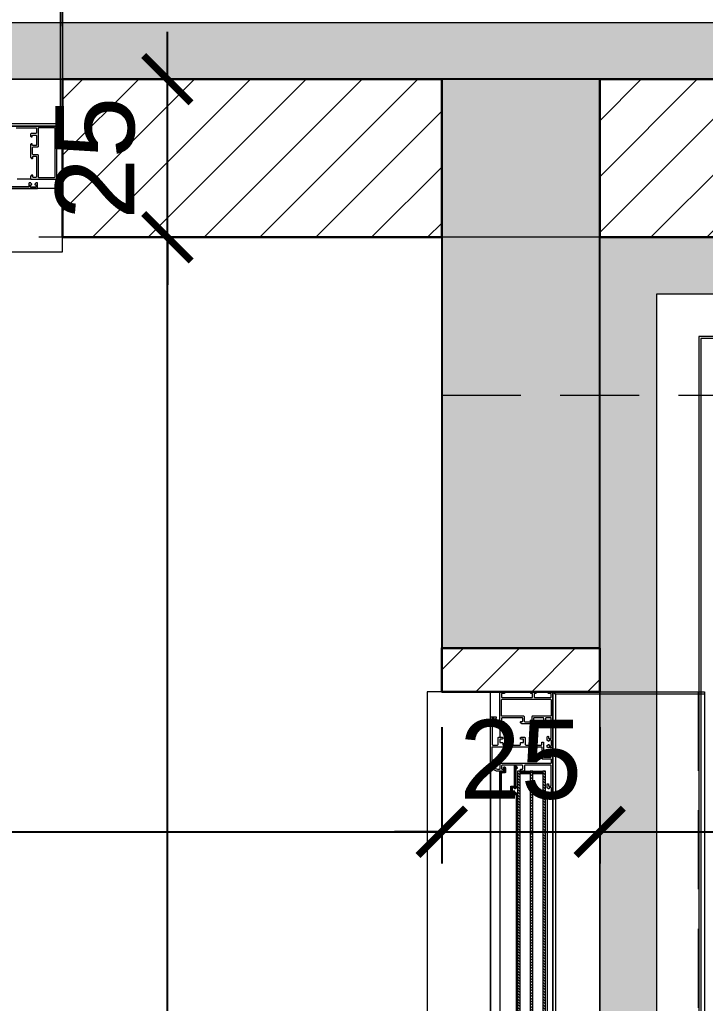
# Model space of a CAD drawing. Header units: centimetres. Extents: x 111832 to 117233, y -55119 to -48329.
# Drawn here: x 115862.6 to 115971.1, y -52203.6 to -52047.9 of the extents above; entities that cross this region are included whole.
import ezdxf

# ---------------------------------------------------------------- set-up
doc = ezdxf.new("R2010")
doc.units = ezdxf.units.CM
doc.header["$LTSCALE"] = 50
doc.header["$MEASUREMENT"] = 0
for name, pattern in [('AXES', [2, 1.25, -0.25, 0.25, -0.25]), ('CACHE', [0.375, 0.25, -0.125]), ('CONTINU', [0])]:
    doc.linetypes.add(name, pattern=pattern)
doc.layers.get('0').update_dxf_attribs({"color": 8})
for name, color, linetype in [('AXES', 10, 'AXES'), ('BETON COUPE', 3, 'CONTINU'), ('BETON TRAME', 252, 'Continuous'), ('BORD', 5, 'Continuous'), ('COTE 50ème', 1, 'Continuous')]:
    doc.layers.add(name, color=color, linetype=linetype)
for name, color, linetype, lineweight in [('CONSOLE ISOL.', 214, 'Continuous', 15), ('EXISTANT BORD', 251, 'Continuous', 60), ('ISOLATION', 252, 'Continuous', 0), ('MACONNERIE COUPE', 7, 'Continuous', 30), ('MACONNERIE HACHURE', 253, 'Continuous', 13), ('WD_Corner', 154, 'Continuous', 5), ('WINDOWS', 21, 'Continuous', 5)]:
    doc.layers.add(name, color=color, linetype=linetype, lineweight=lineweight)
doc.styles.add('RS_TXT_50', font='arial.ttf', dxfattribs={"height": 12.5})
doc.dimstyles.new('RS_50CM_LINEAIRE', dxfattribs={"dimscale": 5, "dimtxt": 12.5, "dimasz": 1.5, "dimexe": 1, "dimexo": 2.5, "dimgap": 1, "dimtad": 1, "dimdec": 1, "dimrnd": 0.5, "dimdsep": 46, "dimtxsty": 'RS_TXT_50', "dimblk1": 'ARCHTICK', "dimblk2": 'ARCHTICK', "dimsah": 1, "dimcen": 2.5, "dimdle": 1, "dimclrt": 4, "dimadec": 0, "dimazin": 2, "dimtfac": 1, "dimtdec": 1, "dimtix": 1, "dimtmove": 2, "dimatfit": 3, "dimfxl": 1, "dimtolj": 1, "dimtzin": 0, "dimarcsym": 0})

# ---------------------------------------------------------------- blocks, each defined once
blk = doc.blocks.new('A$C7560ca7f')
at = {"layer": 'AXES', "lineweight": 5, "ltscale": 1.3}
blk.add_line((3195, -1220), (-1985, -1220), dxfattribs=at)
blk = doc.blocks.new('DRITARE POS 1')
at = {"layer": 'WINDOWS'}
h = blk.add_hatch(dxfattribs=at)
h.set_pattern_fill('ANSI31', color=140, scale=2.5, angle=450)
h.set_pattern_definition([(135, (-46708.9128, -43897.46996), (-0.2209708691, -0.2209708691), [])])
h.paths.add_polyline_path([(-8.71, -145.04), (-8.71, -257.42), (-8.31, -257.42), (-8.31, -145.04)])
h.paths.add_polyline_path([(-6.71, -145.04), (-6.71, -257.42), (-6.31, -257.42), (-6.31, -145.04)])
h.paths.add_polyline_path([(-4.71, -145.04), (-4.71, -257.42), (-4.31, -257.42), (-4.31, -145.04)])
at = {"layer": 'WINDOWS', "transparency": 33554559}
h = blk.add_hatch(dxfattribs=at)
h.set_pattern_fill('ANSI31', color=140, angle=450)
h.set_pattern_definition([(135, (-46708.90849, -43914.46996), (-0.08838834765, -0.08838834765), [])])
h.paths.add_polyline_path([(-6.71, -257.42), (-8.31, -257.42), (-8.31, -257.02), (-6.71, -257.02)])
h.paths.add_polyline_path([(-4.71, -257.42), (-6.31, -257.42), (-6.31, -257.02), (-4.71, -257.02)])
h.paths.add_polyline_path([(-6.71, -145.44), (-8.31, -145.44), (-8.31, -145.04), (-6.71, -145.04)])
h.paths.add_polyline_path([(-4.71, -145.44), (-6.31, -145.44), (-6.31, -145.04), (-4.71, -145.04)])
h = blk.add_hatch(dxfattribs=at)
h.set_pattern_fill('ANSI31', color=256, angle=450)
h.set_pattern_definition([(135, (-46708.71279, -43952.46996), (-0.08838834765, -0.08838834765), [])])
h.paths.add_polyline_path([(-1.72, -257.05, -0.414214), (-1.81, -257.14), (-2.28, -257.14, 0.414214), (-2.37, -257.23), (-2.37, -257.97, 1.835735), (-2.15, -257.82), (-2.15, -257.36), (-1.74, -257.36), (-1.5, -257.42), (-1.5, -253.74, 0.414214), (-1.55, -253.69), (-4.06, -253.69, 0.414214), (-4.12, -253.74), (-4.12, -253.95, 0.250765), (-4.09, -253.99), (-3.92, -254.12, 0.599022), (-3.84, -254.08), (-3.84, -253.95), (-3.46, -253.95), (-3.46, -254.81), (-3.84, -254.81), (-3.84, -254.67, 0.649779), (-3.93, -254.63), (-4.1, -254.76, 0.212283), (-4.12, -254.81), (-4.12, -255.01, 0.414214), (-4.06, -255.07), (-4.02, -255.07), (-4.02, -257.81), (-4.15, -257.81, 0.603122), (-4.23, -257.96), (-3.99, -258.31, 0.737396), (-3.82, -258.26), (-3.82, -255.07), (-3.31, -255.07, 0.414214), (-3.22, -254.97), (-3.22, -253.91), (-1.81, -253.91, -0.414214), (-1.72, -254)])
at = {"layer": 'WINDOWS', "color": 165, "linetype": 'CACHE'}
blk.add_line((-32.9, -270), (-32.9, 0), dxfattribs=at)
at = {"layer": 'WINDOWS'}
for p, q in [((-0.01, -258.52), (0, -143.87)), ((-9.89, -253.72), (-9.89, -148.72)), ((-9, -253.74), (-9, -148.72)), ((-4.11, -148.72), (-4.12, -253.74)), ((-1.5, -253.74), (-1.49, -148.72)), ((-9.9, -261.27), (-9.9, -259.89)), ((-1.5, -265.01), (-1.5, -262.75))]:
    blk.add_line(p, q, dxfattribs=at)
at = {"layer": 'WINDOWS', "color": 165}
for points in [[(-9.9, 0), (-9.9, -270), (-33.9, -270), (-33.9, 0)], [(-10.3, -269.6), (-10.3, -0.4), (-9.9, 0), (-9.9, -270)], [(0, 0), (0, -270), (10, -270), (10, 0)], [(-9.9, -270), (-33.9, -270), (-33.9, -269.6), (-10.3, -269.6)]]:
    blk.add_lwpolyline(points, close=True, dxfattribs=at)
at = {"layer": 'WINDOWS'}
for points in [[(-9.9, -270), (-9.9, 0), (0, 0), (0, -270)], [(-1.78, -268.73), (-1.83, -268.79), (-9.56, -268.79), (-9.62, -268.73), (-9.62, -266.19), (-9.56, -266.14), (-6.63, -266.14), (-6.54, -266.04), (-6.54, -265.3), (-6.44, -265.2), (-5.51, -265.2), (-5.42, -265.3), (-5.42, -266.04), (-5.32, -266.14), (-1.83, -266.14), (-1.78, -266.19)]]:
    blk.add_lwpolyline(points, close=True, dxfattribs=at)
at = {"layer": 'WINDOWS', "color": 140}
for points in [[(-8.71, -145.04), (-8.71, -257.42), (-8.31, -257.42), (-8.31, -145.04)], [(-6.71, -145.04), (-6.71, -257.42), (-6.31, -257.42), (-6.31, -145.04)], [(-4.71, -145.04), (-4.71, -257.42), (-4.31, -257.42), (-4.31, -145.04)], [(-6.71, -257.42), (-8.31, -257.42), (-8.31, -257.02), (-6.71, -257.02)], [(-4.71, -257.42), (-6.31, -257.42), (-6.31, -257.02), (-4.71, -257.02)]]:
    blk.add_lwpolyline(points, close=True, dxfattribs=at)
at = {"layer": 'WINDOWS'}
for points in [[(0, -265.99, -0.414214), (-0.06, -266.04), (-0.84, -266.04, -0.414214), (-0.9, -265.99), (-0.9, -265.78, -0.250765), (-0.88, -265.73), (-0.71, -265.6, -0.599022), (-0.62, -265.65), (-0.62, -265.74, 0.414214), (-0.56, -265.8), (-0.3, -265.8, 0.414214), (-0.25, -265.74), (-0.25, -264.96, 0.414214), (-0.3, -264.9), (-0.56, -264.9, 0.414214), (-0.62, -264.96), (-0.62, -265.05, -0.599022), (-0.71, -265.1), (-0.88, -264.97, -0.250765), (-0.9, -264.92), (-0.9, -264.72, -0.414214), (-0.84, -264.66), (-0.34, -264.66, 0.414214), (-0.28, -264.61), (-0.28, -261.66, 0.414214), (-0.38, -261.56), (-1.12, -261.56, 0.414214), (-1.22, -261.66), (-1.22, -262.68, -0.414214), (-1.31, -262.78), (-1.87, -262.78, -0.414214), (-1.96, -262.68), (-1.96, -262.55, -0.414214), (-1.91, -262.5), (-1.55, -262.5, 0.414214), (-1.5, -262.44), (-1.5, -261.99, 0.414214), (-1.55, -261.94), (-1.91, -261.94, -0.414214), (-1.96, -261.88), (-1.96, -261.62, 0.414214), (-2.02, -261.56), (-4.71, -261.56, 0.414214), (-4.76, -261.62), (-4.76, -261.88, -0.414214), (-4.82, -261.94), (-5.17, -261.94, 0.414214), (-5.23, -261.99), (-5.23, -262.44, 0.414214), (-5.17, -262.5), (-4.82, -262.5, -0.414214), (-4.76, -262.55), (-4.76, -262.68, -0.414214), (-4.86, -262.78), (-5.42, -262.78, -0.414214), (-5.51, -262.68), (-5.51, -261.66, 0.414214), (-5.6, -261.56), (-6.39, -261.56, 0.414214), (-6.48, -261.66), (-6.48, -262.78, -0.809546), (-6.66, -262.81), (-6.85, -262.39, -0.543142), (-6.8, -262.31, 0.414214), (-6.74, -262.25), (-6.74, -261.66, 0.414214), (-6.84, -261.56), (-8.07, -261.56, 0.414214), (-8.12, -261.62), (-8.12, -261.97, -0.414214), (-8.18, -262.03), (-8.35, -262.03, -0.414214), (-8.4, -261.97), (-8.4, -259.75, 0.414214), (-8.5, -259.66), (-9.56, -259.66, 0.414214), (-9.62, -259.71), (-9.62, -259.92, -0.414214), (-9.67, -259.98), (-9.84, -259.98, -0.414214), (-9.9, -259.92), (-9.9, -253.74, -0.414214), (-9.84, -253.69), (-9.06, -253.69, -0.414214), (-9, -253.74), (-9, -253.95, -0.250765), (-9.03, -253.99), (-9.19, -254.12, -0.599022), (-9.28, -254.08), (-9.28, -253.98, 0.414214), (-9.34, -253.93), (-9.6, -253.93, 0.414214), (-9.65, -253.98), (-9.65, -254.77, 0.414214), (-9.6, -254.82), (-9.34, -254.82, 0.414214), (-9.28, -254.77), (-9.28, -254.67, -0.599022), (-9.19, -254.63), (-9.03, -254.76, -0.250765), (-9, -254.81), (-9, -255.38, -0.414214), (-9.06, -255.44), (-9.15, -255.44, -0.414214), (-9.21, -255.38), (-9.21, -255.12, 0.414214), (-9.26, -255.07), (-9.56, -255.07, 0.414214), (-9.62, -255.12), (-9.62, -258.3, 0.414214), (-9.56, -258.35), (-5.47, -258.35, 0.414214), (-5.42, -258.3), (-5.42, -257.47, -0.414214), (-5.36, -257.42), (-4.97, -257.42, -0.198912), (-4.93, -257.44), (-4.78, -257.59, -0.198912), (-4.76, -257.63), (-4.76, -257.7, -0.414214), (-4.82, -257.75), (-5.04, -257.75, 0.414214), (-5.14, -257.85), (-5.14, -258.26, 0.414214), (-5.04, -258.35), (-1.87, -258.35, 0.414214), (-1.78, -258.26), (-1.78, -257.85, 0.414214), (-1.87, -257.75), (-2.09, -257.75, -0.414214), (-2.15, -257.7), (-2.15, -257.63, -0.198912), (-2.13, -257.59), (-1.98, -257.44, -0.198912), (-1.94, -257.42), (-1.22, -257.42, -0.414214), (0, -258.63)], [(-1.74, -257.36), (-2.09, -257.36, 0.414214), (-2.15, -257.42), (-2.15, -257.79, 0.247394), (-2.13, -257.84, -1.657435), (-2.37, -257.97), (-2.37, -257.23, -0.414214), (-2.28, -257.14), (-1.81, -257.14, 0.414214), (-1.72, -257.05), (-1.72, -254, 0.414214), (-1.81, -253.91), (-3.16, -253.91, 0.414214), (-3.22, -253.97), (-3.22, -254.97, -0.414214), (-3.31, -255.07), (-3.76, -255.07, 0.414214), (-3.82, -255.12), (-3.82, -258.26, -0.737396), (-3.99, -258.31), (-4.23, -257.96, -0.603122), (-4.15, -257.81), (-4.08, -257.81, 0.414214), (-4.02, -257.75), (-4.02, -255.07), (-4.06, -255.07, -0.414214), (-4.12, -255.01), (-4.12, -254.81, -0.250765), (-4.09, -254.76), (-3.92, -254.63, -0.599022), (-3.84, -254.67), (-3.84, -254.75, 0.414214), (-3.78, -254.81), (-3.52, -254.81, 0.414214), (-3.46, -254.75), (-3.46, -254, 0.414214), (-3.52, -253.95), (-3.78, -253.95, 0.414214), (-3.84, -254), (-3.84, -254.08, -0.599022), (-3.92, -254.12), (-4.09, -253.99, -0.250765), (-4.12, -253.95), (-4.12, -253.74, -0.414214), (-4.06, -253.69), (-1.55, -253.69, -0.414214), (-1.5, -253.74), (-1.5, -257.36), (-1.5, -257.42), (-1.74, -257.42)], [(-1.5, -257.79, -0.414214), (-1.4, -257.7), (-1.18, -257.7), (-1.18, -257.7, -0.414214), (-0.28, -258.63), (-0.28, -261.23, -0.414214), (-0.34, -261.28), (-8.07, -261.28, -0.414214), (-8.12, -261.23), (-8.12, -259.47, 0.414214), (-8.22, -259.38), (-9.52, -259.38, -0.414214), (-9.62, -259.29), (-9.62, -258.73, -0.414214), (-9.52, -258.63), (-1.59, -258.63, 0.414214), (-1.5, -258.54)], [(-7.08, -265), (-7.02, -264.94, -0.198912), (-6.98, -264.92), (-4.97, -264.92, -0.198912), (-4.93, -264.94), (-4.78, -265.09, -0.198912), (-4.76, -265.13), (-4.76, -265.2, -0.414214), (-4.82, -265.26), (-5.01, -265.26, 0.340481), (-5.14, -265.35), (-5.14, -265.76, 0.414214), (-5.04, -265.86), (-1.87, -265.86, 0.414214), (-1.78, -265.76), (-1.78, -265.35, 0.414214), (-1.87, -265.26), (-2.09, -265.26, -0.414214), (-2.15, -265.2), (-2.15, -265.13, -0.198912), (-2.13, -265.09), (-1.98, -264.94, -0.198912), (-1.94, -264.92), (-1.55, -264.92, -0.414214), (-1.5, -264.98), (-1.5, -269.94, -0.414214), (-1.55, -270), (-2.13, -270, -0.322823), (-2.19, -269.96), (-2.24, -269.79, -0.511918), (-2.19, -269.72), (-1.87, -269.72, 0.414214), (-1.78, -269.63), (-1.78, -269.16, 0.414214), (-1.87, -269.07), (-6.57, -269.07, 0.414214), (-6.67, -269.16), (-6.67, -269.63, 0.414214), (-6.57, -269.72), (-6.44, -269.72, -0.511918), (-6.39, -269.79), (-6.45, -269.96, -0.322823), (-6.5, -270), (-7.12, -270, -0.322823), (-7.17, -269.96), (-7.23, -269.79, -0.511918), (-7.17, -269.72), (-7.04, -269.72, 0.414214), (-6.95, -269.63), (-6.95, -269.16, 0.414214), (-7.04, -269.07), (-9.52, -269.07, 0.414214), (-9.62, -269.16), (-9.62, -269.63, 0.414214), (-9.52, -269.72), (-9.21, -269.72, -0.511918), (-9.15, -269.79), (-9.21, -269.96, -0.322823), (-9.26, -270), (-9.84, -270, -0.414214), (-9.9, -269.94), (-9.9, -261.25, -0.414214), (-9.84, -261.19), (-9.06, -261.19, -0.414214), (-9, -261.25), (-9, -261.49, -0.250765), (-9.03, -261.53), (-9.19, -261.65, -0.599022), (-9.28, -261.6), (-9.28, -261.49, 0.414214), (-9.34, -261.43), (-9.6, -261.43, 0.414214), (-9.65, -261.49), (-9.65, -262.27, 0.414214), (-9.6, -262.33), (-9.34, -262.33, 0.414214), (-9.28, -262.27), (-9.28, -262.2, -0.599022), (-9.19, -262.15), (-9.03, -262.26, -0.250765), (-9, -262.31), (-9, -262.84, -1), (-9.21, -262.84), (-9.21, -262.63, 0.414214), (-9.26, -262.57), (-9.56, -262.57, 0.414214), (-9.62, -262.63), (-9.62, -265.8, 0.414214), (-9.56, -265.86), (-8.83, -265.86, 0.414214), (-8.74, -265.76), (-8.74, -265.11, -0.414214), (-8.55, -264.92), (-8.3, -264.92, -0.198912), (-8.26, -264.94), (-8.2, -265, -0.198912), (-8.18, -265.04), (-8.18, -265.15, -0.414214), (-8.24, -265.2), (-8.4, -265.2, 0.414214), (-8.46, -265.26), (-8.46, -265.76, 0.414214), (-8.37, -265.86), (-6.91, -265.86, 0.414214), (-6.82, -265.76), (-6.82, -265.26, 0.414214), (-6.87, -265.2), (-7.04, -265.2, -0.414214), (-7.1, -265.15), (-7.1, -265.04, -0.198912)]]:
    blk.add_lwpolyline(points, format="xyb", close=True, dxfattribs=at)
blk = doc.blocks.new('DRITARE POS 2')
at = {"layer": 'WINDOWS'}
blk.add_line((-1.5, -4.97), (-1.5, -7.22), dxfattribs=at)
at = {"layer": 'WINDOWS', "color": 165}
for points in [[(-9.9, 0), (-9.9, -180), (-33.9, -180), (-33.9, 0)], [(-9.9, 0), (-33.9, 0), (-33.9, -0.4), (-10.3, -0.4)], [(-10.3, -179.6), (-10.3, -0.4), (-9.9, 0), (-9.9, -180)], [(0, 0), (0, -180), (10, -180), (10, 0)]]:
    blk.add_lwpolyline(points, close=True, dxfattribs=at)
at = {"layer": 'WINDOWS'}
for points in [[(-9.62, -7.37), (-9.62, -4.2, -0.414214), (-9.56, -4.14), (-8.83, -4.14, -0.414214), (-8.74, -4.24), (-8.74, -4.89, 0.414214), (-8.55, -5.08), (-8.3, -5.08, 0.198912), (-8.26, -5.06), (-8.2, -5, 0.198912), (-8.18, -4.96), (-8.18, -4.85, 0.414214), (-8.24, -4.8), (-8.4, -4.8, -0.414214), (-8.46, -4.74), (-8.46, -4.24, -0.414214), (-8.37, -4.14), (-6.91, -4.14, -0.414214), (-6.82, -4.24), (-6.82, -4.74, -0.414214), (-6.87, -4.8), (-7.04, -4.8, 0.414214), (-7.1, -4.85), (-7.1, -4.96, 0.198912), (-7.08, -5), (-7.02, -5.06, 0.198912), (-6.98, -5.08), (-4.97, -5.08, 0.198912), (-4.93, -5.06), (-4.78, -4.91, 0.198912), (-4.76, -4.87), (-4.76, -4.8, 0.414214), (-4.82, -4.74), (-5.01, -4.74, -0.340481), (-5.14, -4.65), (-5.14, -4.24, -0.414214), (-5.04, -4.14), (-1.87, -4.14, -0.414214), (-1.78, -4.24), (-1.78, -4.65, -0.414214), (-1.87, -4.74), (-2.09, -4.74, 0.414214), (-2.15, -4.8), (-2.15, -4.87, 0.198912), (-2.13, -4.91), (-1.98, -5.06, 0.198912), (-1.94, -5.08), (-1.55, -5.08, 0.414214), (-1.5, -5.02), (-1.5, -0.06, 0.414214), (-1.55, 0), (-2.13, 0, 0.322823), (-2.19, -0.04), (-2.24, -0.21, 0.511918), (-2.19, -0.28), (-1.87, -0.28, -0.414214), (-1.78, -0.37), (-1.78, -0.84, -0.414214), (-1.87, -0.93), (-6.57, -0.93, -0.414214), (-6.67, -0.84), (-6.67, -0.37, -0.414214), (-6.57, -0.28), (-6.44, -0.28, 0.511918), (-6.39, -0.21), (-6.45, -0.04, 0.322823), (-6.5, 0), (-7.12, 0, 0.322823), (-7.17, -0.04), (-7.23, -0.21, 0.511918), (-7.17, -0.28), (-7.04, -0.28, -0.414214), (-6.95, -0.37), (-6.95, -0.84, -0.414214), (-7.04, -0.93), (-9.52, -0.93, -0.414214), (-9.62, -0.84), (-9.62, -0.37, -0.414214), (-9.52, -0.28), (-9.21, -0.28, 0.511918), (-9.15, -0.21), (-9.21, -0.04, 0.322823), (-9.26, 0), (-9.84, 0, 0.414214), (-9.9, -0.06), (-9.9, -8.75, 0.414214)], [(0, -11.37), (0, -4.01, 0.414214), (-0.06, -3.96), (-0.84, -3.96, 0.414214), (-0.9, -4.01), (-0.9, -4.22, 0.250765), (-0.88, -4.27), (-0.71, -4.4, 0.599022), (-0.62, -4.35), (-0.62, -4.26, -0.414214), (-0.56, -4.2), (-0.3, -4.2, -0.414214), (-0.25, -4.26), (-0.25, -5.04, -0.414214), (-0.3, -5.1), (-0.56, -5.1, -0.414214), (-0.62, -5.04), (-0.62, -4.95, 0.599022), (-0.71, -4.9), (-0.88, -5.03, 0.250765), (-0.9, -5.08), (-0.9, -5.28, 0.414214), (-0.84, -5.34), (-0.34, -5.34, -0.414214), (-0.28, -5.39), (-0.28, -8.34, -0.414214)]]:
    blk.add_lwpolyline(points, format="xyb", dxfattribs=at)
for points in [[(-9.9, -180), (-9.9, 0), (0, 0), (0, -180)], [(-1.78, -1.27), (-1.83, -1.21), (-9.56, -1.21), (-9.62, -1.27), (-9.62, -3.81), (-9.56, -3.86), (-6.63, -3.86), (-6.54, -3.96), (-6.54, -4.7), (-6.44, -4.8), (-5.51, -4.8), (-5.42, -4.7), (-5.42, -3.96), (-5.32, -3.86), (-1.83, -3.86), (-1.78, -3.81)]]:
    blk.add_lwpolyline(points, close=True, dxfattribs=at)
blk = doc.blocks.new('_ArchTick')
at = {"color": 0, "linetype": 'ByBlock', "const_width": 0.15}
blk.add_lwpolyline([(-0.5, -0.5), (0.5, 0.5)], dxfattribs=at)
blk = doc.blocks.new('*D1143')
at = {"layer": 'COTE 50ème', "color": 0, "lineweight": -2, "ltscale": 0.5, "transparency": 16777216}
for p, q in [((115929.37, -52159.86), (115929.37, -52181.41)), ((115379.37, -52176.41), (115934.37, -52176.41)), ((115384.37, -52176.88), (115384.37, -52181.41))]:
    blk.add_line(p, q, dxfattribs=at)
at = {"layer": 'Defpoints', "color": 0, "ltscale": 0.5, "transparency": 16777216}
for p in [(115929.37, -52147.36), (115384.37, -52164.38), (115929.37, -52176.41)]:
    blk.add_point(p, dxfattribs=at)
at = {"layer": 'COTE 50ème', "color": 0, "lineweight": -2, "ltscale": 0.5, "transparency": 16777216, "xscale": 7.5, "yscale": 7.5, "zscale": 7.5, "rotation": 180}
blk.add_blockref('_ArchTick', (115384.37, -52176.41), dxfattribs=at)
at = {"layer": 'COTE 50ème', "color": 0, "lineweight": -2, "ltscale": 0.5, "transparency": 16777216, "xscale": 7.5, "yscale": 7.5, "zscale": 7.5}
blk.add_blockref('_ArchTick', (115929.37, -52176.41), dxfattribs=at)
at = {"layer": 'COTE 50ème', "color": 4, "ltscale": 0.5, "transparency": 16777216, "insert": (115656.87, -52165.05), "char_height": 12.5, "attachment_point": 5, "style": 'RS_TXT_50'}
blk.add_mtext('\\A1;545', dxfattribs=at)
blk = doc.blocks.new('*D1144')
at = {"layer": 'COTE 50ème', "color": 0, "lineweight": -2, "ltscale": 0.5, "transparency": 16777216}
for p, q in [((115929.37, -52159.86), (115929.37, -52181.41)), ((115954.37, -52159.86), (115954.37, -52181.41)), ((115929.37, -52176.41), (115921.87, -52176.41)), ((115929.37, -52176.41), (115954.37, -52176.41)), ((115954.37, -52176.41), (115961.87, -52176.41))]:
    blk.add_line(p, q, dxfattribs=at)
at = {"layer": 'Defpoints', "color": 0, "ltscale": 0.5, "transparency": 16777216}
for p in [(115929.37, -52147.36), (115954.37, -52147.36), (115954.37, -52176.41)]:
    blk.add_point(p, dxfattribs=at)
at = {"layer": 'COTE 50ème', "color": 0, "lineweight": -2, "ltscale": 0.5, "transparency": 16777216, "xscale": 7.5, "yscale": 7.5, "zscale": 7.5}
blk.add_blockref('_ArchTick', (115929.37, -52176.41), dxfattribs=at)
at = {"layer": 'COTE 50ème', "color": 0, "lineweight": -2, "ltscale": 0.5, "transparency": 16777216, "xscale": 7.5, "yscale": 7.5, "zscale": 7.5, "rotation": 180}
blk.add_blockref('_ArchTick', (115954.37, -52176.41), dxfattribs=at)
at = {"layer": 'COTE 50ème', "color": 4, "ltscale": 0.5, "transparency": 16777216, "insert": (115941.87, -52165.03), "char_height": 12.5, "attachment_point": 5, "style": 'RS_TXT_50'}
blk.add_mtext('\\A1;25', dxfattribs=at)
blk = doc.blocks.new('*D1145')
at = {"layer": 'COTE 50ème', "color": 0, "lineweight": -2, "ltscale": 0.5, "transparency": 16777216}
for p, q in [((116034.37, -52134.86), (116034.37, -52181.41)), ((115954.37, -52159.86), (115954.37, -52181.41)), ((115949.37, -52176.41), (116039.37, -52176.41))]:
    blk.add_line(p, q, dxfattribs=at)
at = {"layer": 'Defpoints', "color": 0, "ltscale": 0.5, "transparency": 16777216}
for p in [(116034.37, -52122.36), (115954.37, -52147.36), (116034.37, -52176.41)]:
    blk.add_point(p, dxfattribs=at)
at = {"layer": 'COTE 50ème', "color": 0, "lineweight": -2, "ltscale": 0.5, "transparency": 16777216, "xscale": 7.5, "yscale": 7.5, "zscale": 7.5, "rotation": 180}
blk.add_blockref('_ArchTick', (115954.37, -52176.41), dxfattribs=at)
at = {"layer": 'COTE 50ème', "color": 0, "lineweight": -2, "ltscale": 0.5, "transparency": 16777216, "xscale": 7.5, "yscale": 7.5, "zscale": 7.5}
blk.add_blockref('_ArchTick', (116034.37, -52176.41), dxfattribs=at)
at = {"layer": 'COTE 50ème', "color": 4, "ltscale": 0.5, "transparency": 16777216, "insert": (115994.37, -52165.03), "char_height": 12.5, "attachment_point": 5, "style": 'RS_TXT_50'}
blk.add_mtext('\\A1;80', dxfattribs=at)
blk = doc.blocks.new('*D1149')
at = {"layer": 'COTE 50ème', "color": 0, "lineweight": -2, "ltscale": 0.5, "transparency": 16777216}
for p, q in [((115869.37, -52048.97), (115869.37, -51976.17)), ((116059.37, -52044.86), (116059.37, -51976.17)), ((116064.37, -51981.17), (115864.37, -51981.17))]:
    blk.add_line(p, q, dxfattribs=at)
at = {"layer": 'Defpoints', "color": 0, "ltscale": 0.5, "transparency": 16777216}
for p in [(115869.37, -51981.17), (116059.37, -52057.36), (115869.37, -52061.47)]:
    blk.add_point(p, dxfattribs=at)
at = {"layer": 'COTE 50ème', "color": 0, "lineweight": -2, "ltscale": 0.5, "transparency": 16777216, "xscale": 7.5, "yscale": 7.5, "zscale": 7.5, "rotation": 180}
blk.add_blockref('_ArchTick', (115869.37, -51981.17), dxfattribs=at)
at = {"layer": 'COTE 50ème', "color": 0, "lineweight": -2, "ltscale": 0.5, "transparency": 16777216, "xscale": 7.5, "yscale": 7.5, "zscale": 7.5}
blk.add_blockref('_ArchTick', (116059.37, -51981.17), dxfattribs=at)
at = {"layer": 'COTE 50ème', "color": 4, "ltscale": 0.5, "transparency": 16777216, "insert": (115964.37, -51969.79), "char_height": 12.5, "attachment_point": 5, "style": 'RS_TXT_50'}
blk.add_mtext('\\A1;190', dxfattribs=at)
blk = doc.blocks.new('*D1150')
at = {"layer": 'COTE 50ème', "color": 0, "lineweight": -2, "ltscale": 0.5, "transparency": 16777216}
for p, q in [((115689.37, -52048.08), (115689.37, -51976.17)), ((115869.37, -52048.97), (115869.37, -51976.17)), ((115874.37, -51981.17), (115684.37, -51981.17))]:
    blk.add_line(p, q, dxfattribs=at)
at = {"layer": 'Defpoints', "color": 0, "ltscale": 0.5, "transparency": 16777216}
for p in [(115689.37, -51981.17), (115689.37, -52060.58), (115869.37, -52061.47)]:
    blk.add_point(p, dxfattribs=at)
at = {"layer": 'COTE 50ème', "color": 0, "lineweight": -2, "ltscale": 0.5, "transparency": 16777216, "xscale": 7.5, "yscale": 7.5, "zscale": 7.5, "rotation": 180}
blk.add_blockref('_ArchTick', (115689.37, -51981.17), dxfattribs=at)
at = {"layer": 'COTE 50ème', "color": 0, "lineweight": -2, "ltscale": 0.5, "transparency": 16777216, "xscale": 7.5, "yscale": 7.5, "zscale": 7.5}
blk.add_blockref('_ArchTick', (115869.37, -51981.17), dxfattribs=at)
at = {"layer": 'COTE 50ème', "color": 4, "ltscale": 0.5, "transparency": 16777216, "insert": (115779.37, -51969.79), "char_height": 12.5, "attachment_point": 5, "style": 'RS_TXT_50'}
blk.add_mtext('\\A1;180', dxfattribs=at)
blk = doc.blocks.new('*D1156')
at = {"layer": 'COTE 50ème', "color": 0, "lineweight": -2, "ltscale": 0.5, "transparency": 16777216}
for p, q in [((114824.37, -52024.86), (114824.37, -51944.21)), ((116159.37, -52109.86), (116159.37, -51944.21)), ((114819.37, -51949.21), (116164.37, -51949.21))]:
    blk.add_line(p, q, dxfattribs=at)
at = {"layer": 'Defpoints', "color": 0, "ltscale": 0.5, "transparency": 16777216}
for p in [(116159.37, -51949.21), (114824.37, -52037.36), (116159.37, -52122.36)]:
    blk.add_point(p, dxfattribs=at)
at = {"layer": 'COTE 50ème', "color": 0, "lineweight": -2, "ltscale": 0.5, "transparency": 16777216, "xscale": 7.5, "yscale": 7.5, "zscale": 7.5, "rotation": 180}
blk.add_blockref('_ArchTick', (114824.37, -51949.21), dxfattribs=at)
at = {"layer": 'COTE 50ème', "color": 0, "lineweight": -2, "ltscale": 0.5, "transparency": 16777216, "xscale": 7.5, "yscale": 7.5, "zscale": 7.5}
blk.add_blockref('_ArchTick', (116159.37, -51949.21), dxfattribs=at)
at = {"layer": 'COTE 50ème', "color": 4, "ltscale": 0.5, "transparency": 16777216, "insert": (115491.87, -51937.83), "char_height": 12.5, "attachment_point": 5, "style": 'RS_TXT_50'}
blk.add_mtext('\\A1;1335', dxfattribs=at)
blk = doc.blocks.new('*D1258')
at = {"layer": 'COTE 50ème', "color": 0, "lineweight": -2, "ltscale": 0.5, "transparency": 16777216}
for p, q in [((115885.94, -52487.36), (115885.94, -52077.36)), ((115893.2, -52082.36), (115880.94, -52082.36)), ((115890.6, -52482.36), (115880.94, -52482.36))]:
    blk.add_line(p, q, dxfattribs=at)
at = {"layer": 'Defpoints', "color": 0, "ltscale": 0.5, "transparency": 16777216}
for p in [(115885.94, -52082.36), (115905.7, -52082.36), (115903.1, -52482.36)]:
    blk.add_point(p, dxfattribs=at)
at = {"layer": 'COTE 50ème', "color": 0, "lineweight": -2, "ltscale": 0.5, "transparency": 16777216, "xscale": 7.5, "yscale": 7.5, "zscale": 7.5}
for p, rotation in [((115885.94, -52082.36), 90), ((115885.94, -52482.36), 270)]:
    blk.add_blockref('_ArchTick', p, dxfattribs=dict(at, rotation=rotation))
at = {"layer": 'COTE 50ème', "color": 4, "ltscale": 0.5, "transparency": 16777216, "insert": (115874.56, -52282.36), "char_height": 12.5, "attachment_point": 5, "rotation": 90, "style": 'RS_TXT_50'}
blk.add_mtext('\\A1;400', dxfattribs=at)
blk = doc.blocks.new('*D1259')
at = {"layer": 'COTE 50ème', "color": 0, "lineweight": -2, "ltscale": 0.5, "transparency": 16777216}
for p, q in [((115885.94, -52057.36), (115885.94, -52049.86)), ((115893.2, -52057.36), (115880.94, -52057.36)), ((115885.94, -52082.36), (115885.94, -52057.36)), ((115893.2, -52082.36), (115880.94, -52082.36)), ((115885.94, -52082.36), (115885.94, -52089.86))]:
    blk.add_line(p, q, dxfattribs=at)
at = {"layer": 'Defpoints', "color": 0, "ltscale": 0.5, "transparency": 16777216}
for p in [(115885.94, -52057.36), (115905.7, -52057.36), (115905.7, -52082.36)]:
    blk.add_point(p, dxfattribs=at)
at = {"layer": 'COTE 50ème', "color": 0, "lineweight": -2, "ltscale": 0.5, "transparency": 16777216, "xscale": 7.5, "yscale": 7.5, "zscale": 7.5}
for p, rotation in [((115885.94, -52057.36), 270), ((115885.94, -52082.36), 90)]:
    blk.add_blockref('_ArchTick', p, dxfattribs=dict(at, rotation=rotation))
at = {"layer": 'COTE 50ème', "color": 4, "ltscale": 0.5, "transparency": 16777216, "insert": (115874.56, -52069.86), "char_height": 12.5, "attachment_point": 5, "rotation": 90, "style": 'RS_TXT_50'}
blk.add_mtext('\\A1;25', dxfattribs=at)

msp = doc.modelspace()

# ---------------------------------------------------------------- hatches: boundary and pattern name
at = {"layer": 'BETON TRAME', "transparency": 33554559}
h = msp.add_hatch(color=256, dxfattribs=at)
h.dxf.hatch_style = 1
h.paths.add_polyline_path([(115189.37, -52797.36), (115224.37, -52797.36), (115224.37, -53272.36), (114694.37, -53272.36), (114694.37, -52797.36), (114729.37, -52797.36), (114729.37, -53232.36), (114939.37, -53232.36), (114939.37, -52902.36), (114979.37, -52902.36), (114979.37, -53232.36), (115189.37, -53232.36)])
h.paths.add_polyline_path([(114824.37, -52057.36), (114799.37, -52057.36), (114799.37, -52562.36), (114824.37, -52562.36)])
h.paths.add_polyline_path([(115119.37, -52057.36), (115094.37, -52057.36), (115094.37, -52562.36), (115119.37, -52562.36)])
h.paths.add_polyline_path([(114689.37, -52082.36), (114799.37, -52082.36), (114799.37, -52057.36), (114689.37, -52057.36)])
h.paths.add_polyline_path([(114229.37, -52082.36), (114329.37, -52082.36), (114329.37, -52057.36), (114229.37, -52057.36)])
h.paths.add_polyline_path([(113989.37, -52147.36), (113964.37, -52147.36), (113964.37, -52057.36), (113989.37, -52057.36)])
h.paths.add_polyline_path([(113964.37, -52567.36), (113989.37, -52567.36), (113989.37, -52424.25), (113964.37, -52424.25)])
h.paths.add_polyline_path([(113964.37, -52887.36), (113989.37, -52887.36), (113989.37, -52747.36), (113964.37, -52747.36)])
h.paths.add_polyline_path([(113964.37, -53134.36), (114044.37, -53134.36), (114044.37, -53109.36), (113989.37, -53109.36), (113989.37, -53082.36), (113964.37, -53082.36)])
h.paths.add_polyline_path([(114329.37, -53134.36), (114399.37, -53134.36), (114399.37, -53109.36), (114329.37, -53109.36)])
h.paths.add_polyline_path([(114484.37, -53134.36), (114499.37, -53134.36), (114499.37, -53109.36), (114484.37, -53109.36)])
h.paths.add_polyline_path([(115434.48, -53134.36), (115419.37, -53134.36), (115419.37, -53109.36), (115434.48, -53109.36)])
h.paths.add_polyline_path([(115589.37, -53134.36), (115519.37, -53134.36), (115519.37, -53109.36), (115589.37, -53109.36)])
h.paths.add_polyline_path([(115954.37, -53134.36), (115874.37, -53134.36), (115874.37, -53109.36), (115929.37, -53109.36), (115929.37, -53062.36), (115954.37, -53062.36)])
h.paths.add_polyline_path([(115954.37, -52887.36), (115929.37, -52887.36), (115929.37, -52747.36), (115954.37, -52747.36)])
h.paths.add_polyline_path([(115929.37, -52147.36), (115954.37, -52147.36), (115954.37, -52057.36), (115929.37, -52057.36)])
h.paths.add_polyline_path([(115689.37, -52082.36), (115689.37, -52057.36), (115589.37, -52057.36), (115589.37, -52082.36)])
h.paths.add_polyline_path([(115119.37, -52082.36), (115229.37, -52082.36), (115229.37, -52057.36), (115119.37, -52057.36)])
h.paths.add_polyline_path([(115954.37, -52567.36), (115929.37, -52567.36), (115929.37, -52424.25), (115954.37, -52424.25)])
h.paths.add_polyline_path([(115764.37, -52507.36), (115704.37, -52507.36), (115704.37, -52482.36), (115764.37, -52482.36)])
h.paths.add_polyline_path([(115579.37, -52507.36), (115519.37, -52507.36), (115519.37, -52482.36), (115579.37, -52482.36)])
h.paths.add_polyline_path([(114339.37, -52507.36), (114399.37, -52507.36), (114399.37, -52482.36), (114339.37, -52482.36)])
h.paths.add_polyline_path([(114154.37, -52507.36), (114214.37, -52507.36), (114214.37, -52482.36), (114154.37, -52482.36)])
at = {"layer": 'ISOLATION', "transparency": 33554687}
h = msp.add_hatch(dxfattribs=at)
h.set_pattern_fill('INSUL', color=256, scale=10, angle=45)
h.set_pattern_definition([(45, (1225.213, 1325.2256), (-2.65165043, 2.65165043), []), (45, (1224.329, 1326.1095), (-2.65165043, 2.65165043), [1.25, -1.25]), (45, (1223.445, 1326.9934), (-2.65165043, 2.65165043), [1.25, -1.25])])
h.paths.add_polyline_path([(115062.37, -53272.36), (115224.37, -53272.36), (115224.37, -53147.36), (115519.37, -53147.36), (115519.37, -53134.36), (115954.37, -53134.36), (115954.37, -52082.36), (116034.37, -52082.36), (116034.37, -52122.36), (116059.37, -52122.36), (116059.37, -52057.36), (114824.37, -52057.36), (114824.37, -52048.36), (116068.37, -52048.36), (116068.37, -52131.36), (116025.37, -52131.36), (116025.37, -52091.36), (115963.37, -52091.36), (115963.37, -53143.36), (115528.37, -53143.36), (115528.37, -53156.36), (115233.37, -53156.36), (115233.37, -53281.36), (115062.37, -53281.36)])
at = {"layer": 'MACONNERIE HACHURE'}
h = msp.add_hatch(dxfattribs=at)
h.set_pattern_fill('ANSI31', color=256, scale=50, style=0)
h.set_pattern_definition([(45, (923.721, 14234.1016), (-4.41941738, 4.41941738), [])])
h.paths.add_polyline_path([(114499.37, -53137.36), (114499.37, -53147.36), (114399.37, -53147.36), (114399.37, -53097.36), (114499.37, -53097.36), (114499.37, -53107.36), (114414.37, -53107.36), (114414.37, -53137.36)])
h.paths.add_polyline_path([(115954.37, -52057.36), (116034.37, -52057.36), (116034.37, -52082.36), (115954.37, -52082.36)])
h.paths.add_polyline_path([(113964.37, -52057.36), (113884.37, -52057.36), (113884.37, -52082.36), (113964.37, -52082.36)])
h.paths.add_polyline_path([(113884.37, -52082.36), (113859.37, -52082.36), (113859.37, -52130.36), (113884.37, -52130.36)])
h.paths.add_polyline_path([(113989.37, -52154.25), (113964.37, -52154.25), (113964.37, -52147.36), (113989.37, -52147.36)])
h.paths.add_polyline_path([(115954.37, -52154.25), (115929.37, -52154.25), (115929.37, -52147.36), (115954.37, -52147.36)])
h.paths.add_polyline_path([(114926.37, -53272.36), (114926.37, -53387.36), (114992.37, -53387.36), (114992.37, -53272.36), (114972.37, -53272.36), (114972.37, -53367.36), (114946.37, -53367.36), (114946.37, -53272.36)])
h.paths.add_polyline_path([(115224.37, -53762.36), (115294.37, -53762.36), (115294.37, -53622.36), (115269.37, -53622.36), (115269.37, -53737.36), (115224.37, -53737.36)])
h.paths.add_polyline_path([(114694.37, -53762.36), (114624.37, -53762.36), (114624.37, -53622.36), (114649.37, -53622.36), (114649.37, -53737.36), (114694.37, -53737.36)])
h.paths.add_polyline_path([(114224.37, -53134.36), (114329.37, -53134.36), (114329.37, -53109.36), (114224.37, -53109.36)])
h.paths.add_polyline_path([(115694.37, -53134.36), (115589.37, -53134.36), (115589.37, -53109.36), (115694.37, -53109.36)])
h.paths.add_polyline_path([(113964.37, -52902.25), (113989.37, -52902.25), (113989.37, -52887.36), (113964.37, -52887.36)])
h.paths.add_polyline_path([(116034.37, -53342.47), (116059.37, -53342.47), (116059.37, -53397.36), (116034.37, -53397.36)])
h.paths.add_polyline_path([(116034.37, -53087.36), (116059.37, -53087.36), (116059.37, -53157.36), (116034.37, -53157.36)])
h.paths.add_polyline_path([(116034.37, -52902.25), (116059.37, -52902.25), (116059.37, -52747.36), (116034.37, -52747.36)])
h.paths.add_polyline_path([(116034.37, -52502.36), (116059.37, -52502.36), (116059.37, -52542.36), (116034.37, -52542.36)])
h.paths.add_polyline_path([(113884.37, -53342.47), (113859.37, -53342.47), (113859.37, -53397.36), (113884.37, -53397.36)])
h.paths.add_polyline_path([(113884.37, -53087.36), (113859.37, -53087.36), (113859.37, -53157.36), (113884.37, -53157.36)])
h.paths.add_polyline_path([(113884.37, -52902.25), (113859.37, -52902.25), (113859.37, -52747.36), (113884.37, -52747.36)])
h.paths.add_polyline_path([(113884.37, -52494.36), (113859.37, -52494.36), (113859.37, -52542.36), (113884.37, -52542.36)])
h.paths.add_polyline_path([(115929.37, -52507.36), (115764.37, -52507.36), (115764.37, -52482.36), (115929.37, -52482.36)])
h.paths.add_polyline_path([(115704.37, -52507.36), (115701.34, -52507.36), (115701.34, -52482.36), (115704.37, -52482.36)])
h.paths.add_polyline_path([(115606.34, -52507.36), (115579.37, -52507.36), (115579.37, -52482.36), (115606.34, -52482.36)])
h.paths.add_polyline_path([(114214.37, -52507.36), (114217.4, -52507.36), (114217.4, -52482.36), (114214.37, -52482.36)])
h.paths.add_polyline_path([(114312.4, -52507.36), (114339.37, -52507.36), (114339.37, -52482.36), (114312.4, -52482.36)])
h.paths.add_polyline_path([(114679.37, -53134.36), (114694.37, -53134.36), (114694.37, -53109.36), (114679.37, -53109.36)])
h.paths.add_polyline_path([(115954.37, -52902.25), (115929.37, -52902.25), (115929.37, -52887.36), (115954.37, -52887.36)])
h.paths.add_polyline_path([(115494.37, -52677.36), (115506.37, -52677.36), (115506.37, -52507.29), (115519.37, -52507.36), (115519.37, -52482.36), (115494.37, -52482.36), (115494.37, -52590.36), (115484.37, -52590.36), (115484.37, -52602.36), (115494.37, -52602.36)])
h.paths.add_polyline_path([(115506.37, -52804.36), (115506.37, -52814.36), (115494.37, -52814.36), (115494.37, -52769.36), (115506.37, -52769.36), (115506.37, -52779.36), (115929.37, -52779.36), (115929.37, -52804.36)])
h.paths.add_polyline_path([(115239.37, -53134.36), (115224.37, -53134.36), (115224.37, -53109.36), (115239.37, -53109.36)])
h.paths.add_polyline_path([(115392.37, -52928.36), (115370.37, -52928.36), (115370.37, -52819.36), (115224.37, -52819.36), (115224.37, -52807.36), (115382.37, -52807.36), (115382.37, -52916.36), (115392.37, -52916.36)])
h.paths.add_polyline_path([(115506.37, -52906.36), (115494.37, -52906.36), (115494.37, -52916.36), (115484.37, -52916.36), (115484.37, -52928.36), (115494.37, -52928.36), (115494.37, -53097.36), (115418.97, -53097.36), (115418.97, -53107.36), (115504.37, -53107.36), (115504.37, -53137.36), (115418.97, -53137.36), (115418.97, -53147.36), (115519.37, -53147.36), (115519.37, -53107.36), (115506.37, -53107.36)])
h.paths.add_polyline_path([(115224.37, -52602.36), (115224.37, -52697.36), (115189.37, -52697.36), (115189.37, -52541.36), (115119.37, -52541.36), (115119.37, -52529.36), (115224.37, -52529.36), (115224.37, -52590.36), (115234.37, -52590.36), (115234.37, -52602.36)])
h.paths.add_polyline_path([(114229.37, -52082.36), (113989.37, -52082.36), (113989.37, -52057.36), (114229.37, -52057.36)])
h.paths.add_polyline_path([(114564.37, -52357.36), (114564.37, -52382.36), (114564.37, -52382.36), (114564.37, -52422.36), (114576.37, -52422.36), (114576.37, -52412.36), (114586.37, -52412.36), (114586.37, -52400.36), (114576.37, -52400.36), (114576.37, -52252.36), (114799.37, -52252.36), (114799.37, -52232.36), (114576.37, -52232.36), (114576.37, -52224.36), (114564.37, -52224.36)])
h.paths.add_polyline_path([(113989.37, -53082.36), (113964.37, -53082.36), (113964.37, -53062.36), (113989.37, -53062.36)])
h.paths.add_polyline_path([(115372.37, -52308.36), (115119.37, -52308.36), (115119.37, -52288.36), (115372.37, -52288.36), (115372.37, -52278.36), (115384.37, -52278.36), (115384.37, -52590.36), (115392.37, -52590.36), (115392.37, -52602.36), (115316.37, -52602.36), (115316.37, -52590.36), (115372.37, -52590.36)])
h.paths.add_polyline_path([(115229.37, -52082.36), (115372.37, -52082.36), (115372.37, -52196.36), (115384.37, -52196.36), (115384.37, -52082.36), (115409.37, -52082.36), (115409.37, -52057.36), (115229.37, -52057.36)])
h.paths.add_polyline_path([(115146.03, -52902.36), (115189.37, -52902.36), (115189.37, -52942.36), (115146.03, -52942.36)])
h.paths.add_polyline_path([(114979.37, -52902.36), (115019.37, -52902.36), (115019.37, -52942.36), (114979.37, -52942.36)])
h.paths.add_polyline_path([(114772.7, -52902.36), (114729.37, -52902.36), (114729.37, -52942.36), (114772.7, -52942.36)])
h.paths.add_polyline_path([(114939.37, -52902.36), (114899.37, -52902.36), (114899.37, -52942.36), (114939.37, -52942.36)])
h.paths.add_polyline_path([(115094.37, -52082.36), (115074.37, -52082.36), (115074.37, -52057.36), (115094.37, -52057.36)])
h.paths.add_polyline_path([(114706.37, -52529.36), (114706.37, -52400.36), (114668.37, -52400.36), (114668.37, -52412.36), (114694.37, -52412.36), (114694.37, -52560.23), (114576.37, -52560.23), (114576.37, -52504.36), (114564.37, -52504.36), (114564.37, -52572.36), (114694.37, -52572.23), (114694.37, -52697.36), (114729.37, -52697.36), (114729.37, -52541.36), (114799.37, -52541.36), (114799.37, -52529.36)])
h.paths.add_polyline_path([(115929.37, -52082.36), (115869.37, -52082.36), (115869.37, -52057.36), (115929.37, -52057.36)])
h.paths.add_polyline_path([(114974.37, -52082.36), (114824.37, -52082.36), (114824.37, -52057.36), (114974.37, -52057.36)])
h.paths.add_polyline_path([(114689.37, -52082.36), (114576.37, -52082.36), (114576.37, -52142.36), (114564.37, -52142.36), (114564.37, -52082.36), (114329.37, -52082.36), (114329.37, -52057.36), (114689.37, -52057.36)])
h.paths.add_polyline_path([(115094.37, -52562.36), (115094.37, -52612.36), (115009.37, -52612.36), (115009.37, -52632.36), (115119.37, -52632.36), (115119.37, -52562.36)])
h.paths.add_polyline_path([(114909.37, -52632.36), (114799.37, -52632.36), (114799.37, -52562.36), (114824.37, -52562.36), (114824.37, -52612.36), (114909.37, -52612.36)])

# ---------------------------------------------------------------- linework, layer by layer
at = {"layer": 'BETON COUPE'}
msp.add_lwpolyline([(115929.37, -52147.36), (115954.37, -52147.36), (115954.37, -52057.36), (115929.37, -52057.36)], close=True, dxfattribs=at)
at = {"layer": 'BORD', "lineweight": 5, "ltscale": 0.5}
msp.add_lwpolyline([(116059.37, -52057.36), (113859.37, -52057.36), (113859.37, -52122.36), (113759.37, -52122.36), (113759.37, -52462.36), (113859.37, -52462.36), (113859.37, -53422.36), (113989.37, -53422.36), (113989.37, -53622.36), (114624.37, -53622.36), (114624.37, -53762.36), (115294.37, -53762.36), (115294.37, -53622.36), (115929.26, -53622.36), (115929.26, -53422.36), (116059.37, -53422.36), (116059.37, -52462.36), (116159.37, -52462.36), (116159.37, -52122.36), (116059.37, -52122.36)], close=True, dxfattribs=at)
at = {"layer": 'CONSOLE ISOL.', "lineweight": 5, "ltscale": 0.5}
msp.add_lwpolyline([(115954.37, -53134.36), (115224.37, -53134.36), (115224.37, -53272.36), (114694.37, -53272.36), (114694.37, -53134.36), (113964.37, -53134.36), (113964.37, -52057.36), (115954.37, -52057.36)], close=True, dxfattribs=at)
at = {"layer": 'EXISTANT BORD', "linetype": 'CACHE', "lineweight": 13}
msp.add_lwpolyline([(115929.37, -52057.36), (115929.37, -52107.36), (116059.37, -52107.36), (116059.37, -52057.36)], close=True, dxfattribs=at)
at = {"layer": 'ISOLATION', "ltscale": 0.5}
msp.add_lwpolyline([(115062.37, -53272.36), (115224.37, -53272.36), (115224.37, -53147.36), (115519.37, -53147.36), (115519.37, -53134.36), (115954.37, -53134.36), (115954.37, -52082.36), (116034.37, -52082.36), (116034.37, -52122.36), (116059.37, -52122.36), (116059.37, -52057.36), (114824.37, -52057.36), (114824.37, -52048.36), (116068.37, -52048.36), (116068.37, -52131.36), (116025.37, -52131.36), (116025.37, -52091.36), (115963.37, -52091.36), (115963.37, -53143.36), (115528.37, -53143.36), (115528.37, -53156.36), (115233.37, -53156.36), (115233.37, -53281.36), (115062.37, -53281.36)], close=True, dxfattribs=at)
at = {"layer": 'MACONNERIE COUPE'}
msp.add_lwpolyline([(115929.37, -52082.36), (115869.37, -52082.36), (115869.37, -52057.36), (115929.37, -52057.36)], close=True, dxfattribs=at)
at = {"layer": 'MACONNERIE COUPE', "ltscale": 0.5}
for points in [[(115954.37, -52057.36), (116034.37, -52057.36), (116034.37, -52082.36), (115954.37, -52082.36)], [(115954.37, -52154.25), (115929.37, -52154.25), (115929.37, -52147.36), (115954.37, -52147.36)]]:
    msp.add_lwpolyline(points, close=True, dxfattribs=at)
at = {"layer": 'WD_Corner', "lineweight": 5, "ltscale": 0.5}
for points in [[(114824.37, -52041.36), (116075.37, -52041.36), (116075.37, -52138.36), (116018.37, -52138.36), (116018.37, -52098.36), (115970.37, -52098.36), (115970.37, -53150.36), (115535.37, -53150.36), (115535.37, -53163.36), (115240.37, -53163.36), (115240.37, -53288.36), (115062.37, -53288.36)], [(114824.37, -52041.66), (116075.07, -52041.66), (116075.07, -52138.06), (116018.67, -52138.06), (116018.67, -52098.06), (115970.07, -52098.06), (115970.07, -53150.06), (115535.07, -53150.06), (115535.07, -53163.06), (115240.07, -53163.06), (115240.07, -53288.06), (115062.37, -53288.06)]]:
    msp.add_lwpolyline(points, dxfattribs=at)

# ---------------------------------------------------------------- block references
at = {"lineweight": 5}
for name, p, rotation in [('DRITARE POS 2', (115869.37, -52074.66), 270), ('DRITARE POS 1', (115937.07, -52424.25), 180)]:
    msp.add_blockref(name, p, dxfattribs=dict(at, rotation=rotation))
at = {"layer": 'MACONNERIE COUPE', "lineweight": 5, "ltscale": 0.5}
msp.add_blockref('A$C7560ca7f', (113954.37, -50862.36), dxfattribs=at)

# ---------------------------------------------------------------- dimensions: what is measured, and where the dimension line sits
at = {"layer": 'COTE 50ème', "ltscale": 0.5}
for base, p1, p2, picture, middle in [((116159.37, -51949.21), (114824.37, -52037.36), (116159.37, -52122.36), '*D1156', (115491.87, -51937.83)), ((115689.37, -51981.17), (115869.37, -52061.47), (115689.37, -52060.58), '*D1150', (115779.37, -51969.79)), ((115869.37, -51981.17), (116059.37, -52057.36), (115869.37, -52061.47), '*D1149', (115964.37, -51969.79)), ((116034.37, -52176.41), (115954.37, -52147.36), (116034.37, -52122.36), '*D1145', (115994.37, -52165.03)), ((115929.37, -52176.41), (115384.37, -52164.38), (115929.37, -52147.36), '*D1143', (115656.87, -52165.05)), ((115954.37, -52176.41), (115929.37, -52147.36), (115954.37, -52147.36), '*D1144', (115941.87, -52165.03))]:
    dim = msp.add_linear_dim(base=base, p1=p1, p2=p2, dimstyle='RS_50CM_LINEAIRE', dxfattribs=at)
    dim.commit()
    dim.dimension.update_dxf_attribs({"geometry": picture, "text_midpoint": middle})
for base, p1, p2, picture, middle in [((115885.94, -52057.36), (115905.7, -52082.36), (115905.7, -52057.36), '*D1259', (115874.56, -52069.86)), ((115885.94, -52082.36), (115903.1, -52482.36), (115905.7, -52082.36), '*D1258', (115874.56, -52282.36))]:
    dim = msp.add_linear_dim(base=base, p1=p1, p2=p2, angle=90, dimstyle='RS_50CM_LINEAIRE', dxfattribs=at)
    dim.commit()
    dim.dimension.update_dxf_attribs({"geometry": picture, "text_midpoint": middle})

doc.saveas('drawing.dxf')
